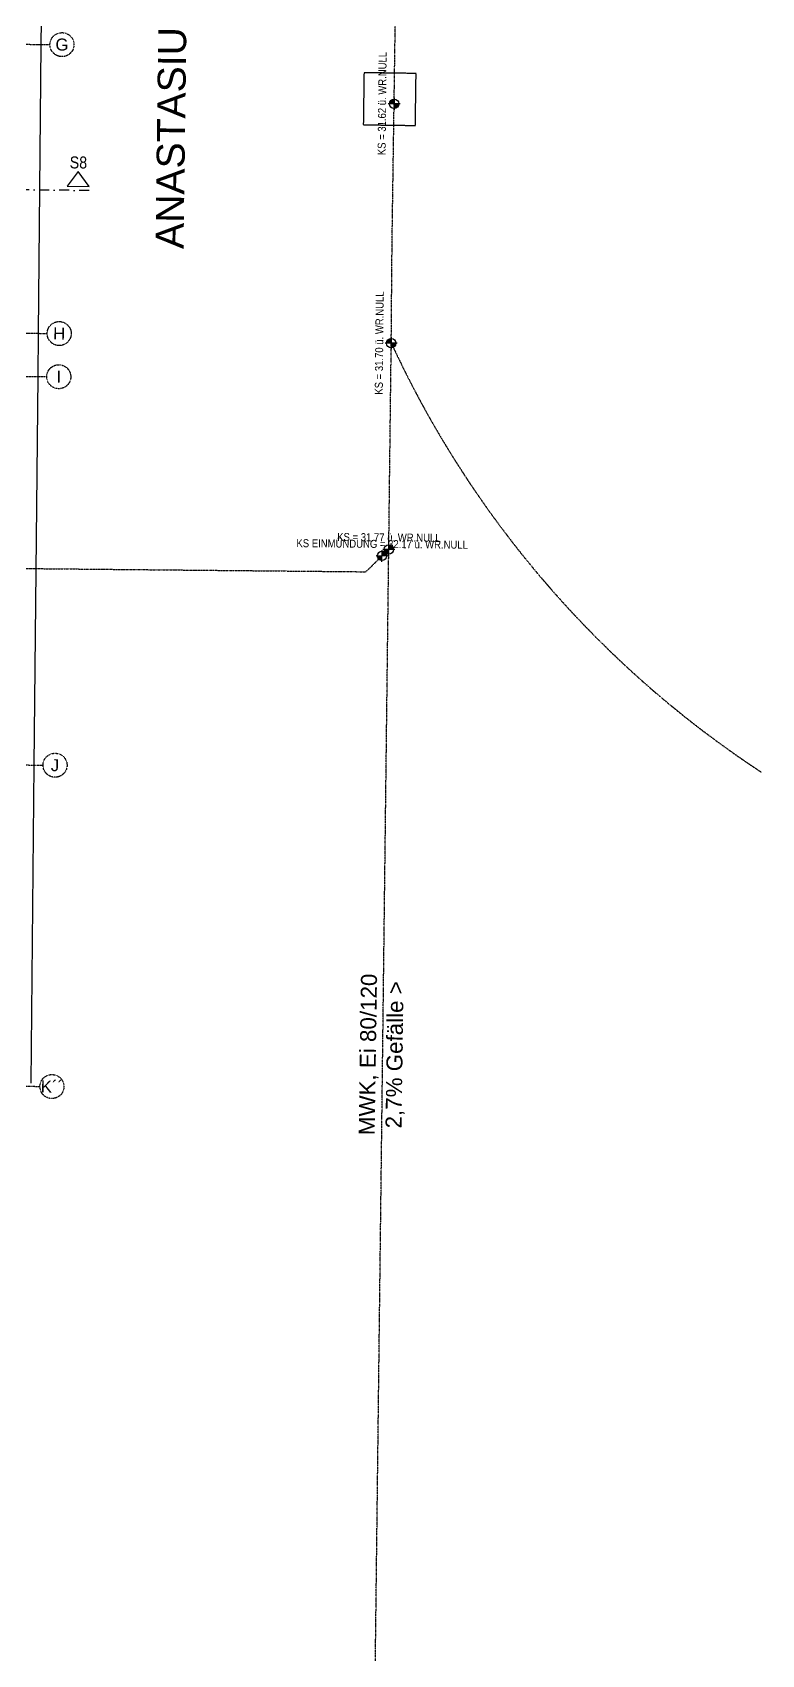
# Model space of a CAD drawing. Header units: millimetres. Extents: x 129024 to 200890, y -97881 to 32593.
# Drawn here: x 191788 to 200890, y -63166 to -42896 of the extents above; entities that cross this region are included whole.
import ezdxf
from ezdxf.enums import TextEntityAlignment as Align

# ---------------------------------------------------------------- set-up
doc = ezdxf.new("R2010")
doc.units = ezdxf.units.MM
for name, pattern in [('DASHDOT', [1, 0.5, -0.25, 0, -0.25]), ('HIDDEN2', [0.1875, 0.125, -0.0625]), ('STRICHPUNKT', [1, 0.5, -0.25, 0, -0.25]), ('STRICHPUNKTX2', [2, 1, -0.5, 0, -0.5])]:
    doc.linetypes.add(name, pattern=pattern)
for name, color, linetype in [('01-SCH-G00-Lk2-M0', 8, 'STRICHPUNKTX2'), ('01-TXT---------M0', 1, 'Continuous'), ('02-AXO-G00-Lk2-M0', 8, 'STRICHPUNKT'), ('02-DIM-G00-Lk2-ACHSEN', 251, 'Continuous'), ('07-MWK-G00-Lk2-M0', 4, 'STRICHPUNKT'), ('07-SYM-G00-Lk2-M0', 8, 'Continuous'), ('07-TXT---------M0', 8, 'Continuous'), ('09-TXT-G00-Lk2-M0', 8, 'Continuous')]:
    doc.layers.add(name, color=color, linetype=linetype)
doc.styles.add('ARIAL', font='arial.ttf', dxfattribs={"width": 0.85})
doc.styles.get("Standard").update_dxf_attribs({"font": 'arial.ttf'})
doc.dimstyles.new('pp chromy&schneider', dxfattribs={"dimscale": 0.005, "dimtxt": 25, "dimasz": 10, "dimexe": 0, "dimexo": 0, "dimgap": 5, "dimtad": 1, "dimdec": 1, "dimlfac": 100, "dimrnd": 0.1, "dimzin": 9, "dimdsep": 46, "dimtxsty": 'ARIAL', "dimblk": 'c&s kote', "dimcen": 0, "dimse1": 1, "dimse2": 1, "dimclrd": 8, "dimclrt": 8, "dimadec": 0, "dimazin": 0, "dimtfac": 0.75, "dimtdec": 1, "dimtix": 1, "dimtmove": 2, "dimatfit": 0, "dimldrblk": 'NONE', "dimfxl": 1, "dimtolj": 1, "dimlwd": -1, "dimarcsym": 0})

# ---------------------------------------------------------------- blocks, each defined once
blk = doc.blocks.new('01-HK1')
for p, q in [((-0.001, -0.074), (-0.001, 0.074)), ((0.074, 0), (-0.075, 0))]:
    blk.add_line(p, q)
blk.add_circle((-0.001, 0), 0.0586)
for points in [[(-0.001, 0.059), (0.041, 0.041), (-0.001, 0)], [(-0.001, 0), (0.058, 0), (0.041, 0.041)], [(-0.059, 0), (-0.042, -0.041), (-0.001, 0)], [(-0.042, -0.041), (-0.001, -0.059), (-0.001, 0)]]:
    blk.add_solid(points)
at = {"layer": '01-TXT---------M0', "color": 8, "style": 'ARIAL', "width": 0.85}
blk.add_attdef('HEIGHT', text='', height=0.1, dxfattribs=at).set_placement((0, 0.2), align=Align.TOP_CENTER)
blk = doc.blocks.new('schnittführung')
at = {"color": 4, "linetype": 'DASHDOT', "ltscale": 0.25}
blk.add_line((0.237, -0.138), (0.237, 1.662), dxfattribs=at)
blk.add_line((0.237, -0.138), (0.237, 1.662), dxfattribs=at)
blk.add_line((0.237, -0.138), (0.237, 1.662), dxfattribs=at)
at = {"color": 4}
blk.add_lwpolyline([(0.187, 0.138), (0.187, -0.138), (0, 0)], close=True, dxfattribs=at)
at = {"layer": '07-TXT---------M0', "color": 9, "style": 'ARIAL', "text_generation_flag": 6, "width": 0.85}
blk.add_attdef('SCHNITT', text='', height=0.15, rotation=270, dxfattribs=at).set_placement((-0.037, 0), align=Align.CENTER)
blk = doc.blocks.new('c&s kote')
at = {"color": 8}
for p, q in [((0, -2), (0, 2)), ((0, 2), (0, -2)), ((-2, 0), (2, 0)), ((2, 0), (-2, 0))]:
    blk.add_line(p, q, dxfattribs=at)
blk.add_circle((0, 0), 0.5, dxfattribs=at)
blk = doc.blocks.new('*D549')
at = {"layer": '02-DIM-G00-Lk2-ACHSEN', "color": 8, "transparency": 16777216}
blk.add_line((191922, -40046), (191894, -43046), dxfattribs=at)
at = {"layer": 'Defpoints', "color": 0, "transparency": 16777216}
for p in [(192035, -40047), (191894, -43046), (192006, -43047)]:
    blk.add_point(p, dxfattribs=at)
at = {"layer": '02-DIM-G00-Lk2-ACHSEN', "color": 8, "transparency": 16777216, "xscale": 0.05, "yscale": 0.05, "zscale": 0.05}
for p, rotation in [((191922, -40046), 89.45008745103335), ((191894, -43046), 269.4500874510334)]:
    blk.add_blockref('c&s kote', p, dxfattribs=dict(at, rotation=rotation))
at = {"layer": '02-DIM-G00-Lk2-ACHSEN', "color": 8, "transparency": 16777216, "insert": (191908, -41546), "char_height": 0.125, "attachment_point": 5, "rotation": 89.4501, "style": 'ARIAL'}
blk.add_mtext('\\A1;300000', dxfattribs=at)
blk = doc.blocks.new('_None')
blk = doc.blocks.new('*D550')
at = {"layer": '02-DIM-G00-Lk2-ACHSEN', "color": 8, "transparency": 16777216}
blk.add_line((191894, -43046), (191859, -46656), dxfattribs=at)
at = {"layer": 'Defpoints', "color": 0, "transparency": 16777216}
for p in [(192006, -43047), (191859, -46656), (191972, -46657)]:
    blk.add_point(p, dxfattribs=at)
at = {"layer": '02-DIM-G00-Lk2-ACHSEN', "color": 8, "transparency": 16777216, "xscale": 0.05, "yscale": 0.05, "zscale": 0.05}
for p, rotation in [((191894, -43046), 89.45008745103335), ((191859, -46656), 269.4500874510334)]:
    blk.add_blockref('c&s kote', p, dxfattribs=dict(at, rotation=rotation))
at = {"layer": '02-DIM-G00-Lk2-ACHSEN', "color": 8, "transparency": 16777216, "insert": (191876, -44851), "char_height": 0.125, "attachment_point": 5, "rotation": 89.4501, "style": 'ARIAL'}
blk.add_mtext('\\A1;361000', dxfattribs=at)
blk = doc.blocks.new('*D551')
at = {"layer": '02-DIM-G00-Lk2-ACHSEN', "color": 8, "transparency": 16777216}
blk.add_line((191859, -46656), (191854, -47196), dxfattribs=at)
at = {"layer": 'Defpoints', "color": 0, "transparency": 16777216}
for p in [(191972, -46657), (191854, -47196), (191966, -47197)]:
    blk.add_point(p, dxfattribs=at)
at = {"layer": '02-DIM-G00-Lk2-ACHSEN', "color": 8, "transparency": 16777216, "xscale": 0.05, "yscale": 0.05, "zscale": 0.05}
for p, rotation in [((191859, -46656), 89.45008745103335), ((191854, -47196), 269.4500874510334)]:
    blk.add_blockref('c&s kote', p, dxfattribs=dict(at, rotation=rotation))
at = {"layer": '02-DIM-G00-Lk2-ACHSEN', "color": 8, "transparency": 16777216, "insert": (191856, -46926), "char_height": 0.125, "attachment_point": 5, "rotation": 89.4501, "style": 'ARIAL'}
blk.add_mtext('\\A1;54000', dxfattribs=at)
blk = doc.blocks.new('*D552')
at = {"layer": '02-DIM-G00-Lk2-ACHSEN', "color": 8, "transparency": 16777216}
blk.add_line((191854, -47196), (191807, -52051), dxfattribs=at)
at = {"layer": 'Defpoints', "color": 0, "transparency": 16777216}
for p in [(191966, -47197), (191807, -52051), (191920, -52052)]:
    blk.add_point(p, dxfattribs=at)
at = {"layer": '02-DIM-G00-Lk2-ACHSEN', "color": 8, "transparency": 16777216, "xscale": 0.05, "yscale": 0.05, "zscale": 0.05}
for p, rotation in [((191854, -47196), 89.45008745103335), ((191807, -52051), 269.4500874510334)]:
    blk.add_blockref('c&s kote', p, dxfattribs=dict(at, rotation=rotation))
at = {"layer": '02-DIM-G00-Lk2-ACHSEN', "color": 8, "transparency": 16777216, "insert": (191830, -49623), "char_height": 0.125, "attachment_point": 5, "rotation": 89.4501, "style": 'ARIAL'}
blk.add_mtext('\\A1;485500', dxfattribs=at)
blk = doc.blocks.new('*D554')
at = {"layer": '02-DIM-G00-Lk2-ACHSEN', "color": 8, "transparency": 16777216}
blk.add_line((191807, -52051), (191769, -56026), dxfattribs=at)
at = {"layer": 'Defpoints', "color": 0, "transparency": 16777216}
for p in [(191920, -52052), (188532, -55994), (191769, -56026)]:
    blk.add_point(p, dxfattribs=at)
at = {"layer": '02-DIM-G00-Lk2-ACHSEN', "color": 8, "transparency": 16777216, "xscale": 0.05, "yscale": 0.05, "zscale": 0.05}
for p, rotation in [((191807, -52051), 89.45008745103335), ((191769, -56026), 269.4500874510334)]:
    blk.add_blockref('c&s kote', p, dxfattribs=dict(at, rotation=rotation))
at = {"layer": '02-DIM-G00-Lk2-ACHSEN', "color": 8, "transparency": 16777216, "insert": (191788, -54038), "char_height": 0.125, "attachment_point": 5, "rotation": 89.4501, "style": 'ARIAL'}
blk.add_mtext('\\A1;BEI GG 397498.1', dxfattribs=at)
blk = doc.blocks.new('*D555')
at = {"layer": '02-DIM-G00-Lk2-ACHSEN', "color": 8, "transparency": 16777216}
blk.add_arc((189767, -26285), 378, 359.4577, 89.4425, dxfattribs=at)
at = {"layer": 'Defpoints', "color": 0, "transparency": 16777216}
for p in [(189791, -23821), (158479, -25985), (190096, -26099), (192167, -26308), (189455, -58747)]:
    blk.add_point(p, dxfattribs=at)
at = {"layer": '02-DIM-G00-Lk2-ACHSEN', "color": 8, "transparency": 16777216, "xscale": 0.05, "yscale": 0.05, "zscale": 0.05}
for p, rotation in [((189771, -25907), 179.44630059339), ((190145, -26289), 269.4538743099132)]:
    blk.add_blockref('c&s kote', p, dxfattribs=dict(at, rotation=rotation))
at = {"layer": '02-DIM-G00-Lk2-ACHSEN', "color": 8, "transparency": 16777216, "insert": (190037, -26020), "char_height": 0.125, "attachment_point": 5, "rotation": 314.4501, "style": 'ARIAL'}
blk.add_mtext('\\A1;90.00°', dxfattribs=at)
blk = doc.blocks.new('*D537')
at = {"layer": '02-DIM-G00-Lk2-ACHSEN', "color": 8, "transparency": 16777216}
blk.add_arc((161316, -55407), 947, 178.7656, 269.4471, dxfattribs=at)
at = {"layer": 'Defpoints', "color": 0, "transparency": 16777216}
for p in [(161622, -23551), (158274, -55341), (160488, -55865), (191881, -56067), (161287, -58477)]:
    blk.add_point(p, dxfattribs=at)
at = {"layer": '02-DIM-G00-Lk2-ACHSEN', "color": 8, "transparency": 16777216, "xscale": 0.05, "yscale": 0.05, "zscale": 0.05}
for p, rotation in [((160370, -55386), 88.76408441988075), ((161307, -56353), 359.4485741282728)]:
    blk.add_blockref('c&s kote', p, dxfattribs=dict(at, rotation=rotation))
at = {"layer": '02-DIM-G00-Lk2-ACHSEN', "color": 8, "transparency": 16777216, "insert": (160637, -56065), "char_height": 0.125, "attachment_point": 5, "rotation": 314.1063, "style": 'ARIAL'}
blk.add_mtext('\\A1;90.69°', dxfattribs=at)
blk = doc.blocks.new('*D538')
at = {"layer": '02-DIM-G00-Lk2-ACHSEN', "color": 8, "transparency": 16777216}
blk.add_arc((189482, -56015), 916, 269.4532, 358.7594, dxfattribs=at)
at = {"layer": 'Defpoints', "color": 0, "transparency": 16777216}
for p in [(189791, -23821), (158274, -55341), (191881, -56067), (189929, -56815), (189455, -58747)]:
    blk.add_point(p, dxfattribs=at)
at = {"layer": '02-DIM-G00-Lk2-ACHSEN', "color": 8, "transparency": 16777216, "xscale": 0.05, "yscale": 0.05, "zscale": 0.05}
for p, rotation in [((190398, -56035), 88.7610078103221), ((189473, -56931), 179.4516507379268)]:
    blk.add_blockref('c&s kote', p, dxfattribs=dict(at, rotation=rotation))
at = {"layer": '02-DIM-G00-Lk2-ACHSEN', "color": 8, "transparency": 16777216, "insert": (190119, -56673), "char_height": 0.125, "attachment_point": 5, "rotation": 44.1063, "style": 'ARIAL'}
blk.add_mtext('\\A1;89.31°', dxfattribs=at)

msp = doc.modelspace()

# ---------------------------------------------------------------- linework, layer by layer
at = {"layer": '02-AXO-G00-Lk2-M0'}
for points in [[(158395.1582, -42724.6673), (192006.2415, -43047.2692)], [(158360.5107, -46334.5011), (191971.5941, -46657.1029)], [(158355.328, -46874.4762), (191966.4113, -47197.078)], [(158308.7315, -51729.2526), (191919.8148, -52051.8544)], [(158274.0664, -55340.9152), (191881.2786, -56066.85)]]:
    msp.add_lwpolyline(points, dxfattribs=at)
for centre in [(192156.2346, -43048.7088), (192121.5872, -46658.5426), (192116.4044, -47198.5177), (192069.8079, -52053.2941), (192031.2717, -56068.2897)]:
    msp.add_circle(centre, 150, dxfattribs=at)
at = {"layer": '07-MWK-G00-Lk2-M0'}
msp.add_line((185871.8755, -49538.6927), (195950.2161, -49635.4255), dxfattribs=at)
for points in [[(195653.0568, -97880.5032), (195737.0942, -90890.4389), (195926.5224, -75134.1657), (196053.6509, -64559.8601), (196267.4231, -46778.7073), (196277.993, -45514.7908), (196303.1656, -43786.2577), (196343.614, -40977.4259), (196920.2824, -956.8881), (197403.7133, 32593.0018)], [(195950.2161, -49635.4255), (196235.7604, -49355.3104)]]:
    msp.add_lwpolyline(points, dxfattribs=at)
msp.add_lwpolyline([(200890.1099, -52140.8731, -0.1403907503), (196267.4231, -46778.7073, 5.8351173239)], format="xyb", dxfattribs=at)
at = {"layer": '07-SYM-G00-Lk2-M0', "linetype": 'HIDDEN2'}
msp.add_lwpolyline([(195918.3769, -44049.8346), (196568.3153, -44058.785), (196577.2657, -43408.8467), (195927.3273, -43399.8962)], close=True, dxfattribs=at)

# ---------------------------------------------------------------- block references
at = {"layer": '01-SCH-G00-Lk2-M0'}
ref = msp.add_blockref('schnittführung', (192360.6051, -44633.2433), dxfattribs=dict(at, xscale=-1000, yscale=1000, zscale=1000, rotation=89.45008744212576))
ref.add_attrib('SCHNITT', 'S8', dxfattribs={"layer": '07-TXT---------M0', "color": 9, "extrusion": (0, 0, -1), "height": 150, "rotation": 180.54991256, "style": 'ARIAL', "text_generation_flag": 4, "width": 0.85}).set_placement((-192360.9627, -44595.9857), align=Align.CENTER)
at = {"layer": '07-SYM-G00-Lk2-M0', "xscale": 1000, "yscale": 1000, "zscale": 1000}
for p, rotation, values in [((196303.1656, -43786.2577), 89.45008744907568, {'HEIGHT': 'KS = 31.62 ü. WR.NULL'}), ((196267.4231, -46778.7073), 89.45008744907568, {'HEIGHT': 'KS = 31.70 ü. WR.NULL'}), ((196152.7855, -49438.0692), 359.4500752420047, {'HEIGHT': 'KS EINMÜNDUNG = 32.17 ü. WR.NULL'}), ((196236.4411, -49356.0042), 359.4500752420047, {'HEIGHT': 'KS = 31.77 ü. WR.NULL'})]:
    msp.add_blockref('01-HK1', p, dxfattribs=dict(at, rotation=rotation)).add_auto_attribs(values)

# ---------------------------------------------------------------- texts
at = {"layer": '02-AXO-G00-Lk2-M0', "char_height": 150, "width": 303.3, "attachment_point": 5}
for s, insert, rotation in [('{\\fArial|b0|i0|c0|p34;G}', (192156.2346, -43048.7088), 359.45008745), ('{\\fArial|b0|i0|c0|p34;H}', (192121.5872, -46658.5426), 359.45008745), ('{\\fArial|b0|i0|c0|p34;I}', (192116.4044, -47198.5177), 359.45008745), ('{\\fArial|b0|i0|c0|p34;J}', (192069.8079, -52053.2941), 359.45008745), ('{\\fArial|b0|i0|c0|p34;K´´}', (192031.2717, -56068.2897), 359.45009115)]:
    msp.add_mtext(s, dxfattribs=dict(at, insert=insert, rotation=rotation))
at = {"layer": '07-SYM-G00-Lk2-M0', "insert": (196160.537, -55669.2837), "char_height": 200, "width": 6337.3, "attachment_point": 5, "rotation": 89.15032873}
msp.add_mtext('{\\fArial|b0|i0|c0|p34;MWK, Ei 80/120\\P2,7% Gefälle >}', dxfattribs=at)
at = {"layer": '09-TXT-G00-Lk2-M0', "insert": (193323.8842, -45598.1681), "char_height": 350, "width": 6816.2, "attachment_point": 1, "rotation": 89.26378745}
msp.add_mtext('{\\fArial|b0|i0|c0|p34;ANASTASIUS GRÜN-GASSE}', dxfattribs=at)

# ---------------------------------------------------------------- dimensions: what is measured, and where the dimension line sits
at = {"layer": '02-DIM-G00-Lk2-ACHSEN'}
for base, line1, line2, picture, middle in [((160488.2937, -55865.3913), ((161621.9597, -23551.0557), (161286.7388, -58476.8888)), ((158274.0664, -55340.9152), (191881.2786, -56066.85)), '*D537', (160636.621, -56065.3378)), ((189928.9691, -56814.687), ((189790.6622, -23821.4212), (189455.4413, -58747.2543)), ((158274.0664, -55340.9152), (191881.2786, -56066.85)), '*D538', (190119.3211, -56672.8811)), ((190096.3943, -26099.0327), ((158479.1939, -25984.7041), (192166.906, -26308.0414)), ((189790.6622, -23821.4212), (189455.4413, -58747.2543)), '*D555', (190037.1007, -26020.0582))]:
    dim = msp.add_angular_dim_2l(base=base, line1=line1, line2=line2, dimstyle='pp chromy&schneider', override={"dimzin": 8, "dimadec": 2}, dxfattribs=at)
    dim.commit()
    dim.dimension.update_dxf_attribs({"geometry": picture, "text_midpoint": middle})
for base, p1, p2, picture, middle in [((191893.6152, -43046.1882), (192035.0345, -40047.4074), (192006.2415, -43047.2692), '*D549', (191907.9228, -41546.2564)), ((191858.9678, -46656.0219), (192006.2415, -43047.2692), (191971.5941, -46657.1029), '*D550', (191876.2026, -44851.1042)), ((191853.785, -47195.997), (191971.5941, -46657.1029), (191966.4113, -47197.078), '*D551', (191856.2876, -46926.0086)), ((191807.1885, -52050.7734), (191966.4113, -47197.078), (191919.8148, -52051.8544), '*D552', (191830.3979, -49623.3844))]:
    dim = msp.add_linear_dim(base=base, p1=p1, p2=p2, angle=89.45008745, dimstyle='pp chromy&schneider', override={"dimzin": 8}, dxfattribs=at)
    dim.commit()
    dim.dimension.update_dxf_attribs({"geometry": picture, "text_midpoint": middle})
dim = msp.add_linear_dim(base=(191769.0381, -56025.5709), p1=(191919.8148, -52051.8544), p2=(188531.8146, -55994.4997), angle=89.45008745, text='BEI GG <>', dimstyle='pp chromy&schneider', override={"dimzin": 8}, dxfattribs=at)
dim.commit()
dim.dimension.update_dxf_attribs({"geometry": '*D554', "text_midpoint": (191788.0236, -54038.1713)})

doc.saveas('drawing.dxf')
